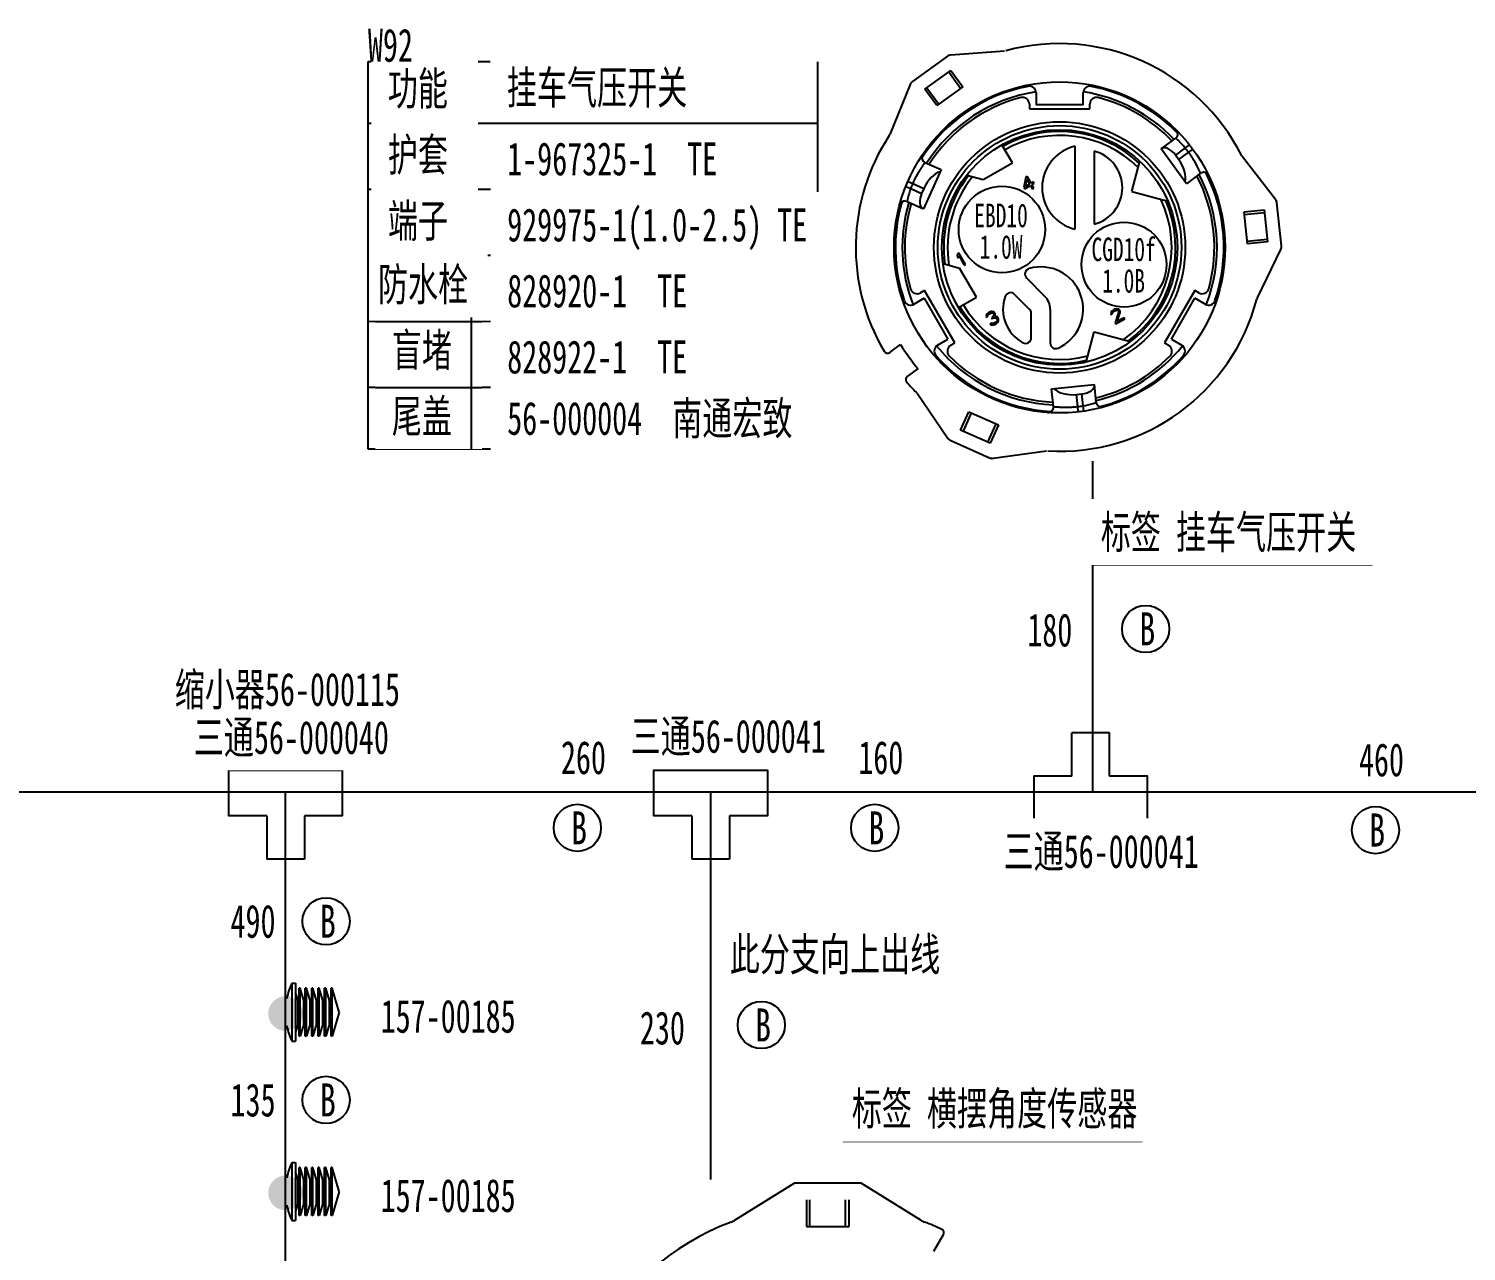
# Model space of a CAD drawing. Header units: millimetres. Extents: x 3853 to 7217, y 3585 to 4426.
# Drawn here: x 6281 to 6433.2, y 3760.9 to 3890.4 of the extents above; entities that cross this region are included whole.
import ezdxf

# ---------------------------------------------------------------- set-up
doc = ezdxf.new("R2010")
doc.units = ezdxf.units.MM
doc.layers.get('0').update_dxf_attribs({"lineweight": 25})
doc.layers.add('_0', color=7, linetype='Continuous', lineweight=25)
doc.layers.add('图框层', color=7, linetype='Continuous', lineweight=25)
doc.layers.add('DTM_AXIS', color=7, linetype='Continuous')
doc.layers.add('原理框图层', color=7, linetype='Continuous')
doc.styles.add('标准', font='', dxfattribs={"width": 0.667})
doc.styles.get('标准').set_extended_font_data('SimSun')

msp = doc.modelspace()

# ---------------------------------------------------------------- hatches: boundary and pattern name
at = {"layer": '_0', "linetype": 'ByBlock', "lineweight": -3}
h = msp.add_hatch(color=0, dxfattribs=at)
h.dxf.hatch_style = 1
edge = h.paths.add_edge_path()
edge.add_arc((6308.16, 3786.08), 1.84, 90, 450)
h = msp.add_hatch(color=0, dxfattribs=at)
h.dxf.hatch_style = 1
edge = h.paths.add_edge_path()
edge.add_arc((6308.16, 3767.08), 1.84, 90, 450)

# ---------------------------------------------------------------- linework, layer by layer
at = {"color": 0, "linetype": 'ByBlock', "lineweight": -3}
for p, q in [((6384.3, 3888.03), (6378.61, 3887.61)), ((6378.39, 3885.83), (6379.64, 3884.1)), ((6374.31, 3884.49), (6372.15, 3879.21)), ((6376.08, 3884.15), (6377.34, 3882.42)), ((6387.64, 3883.59), (6387.64, 3882.34)), ((6392.63, 3882.34), (6392.63, 3883.59)), ((6386.93, 3882.41), (6386.93, 3881.91)), ((6392.63, 3882.34), (6387.64, 3882.34)), ((6393.34, 3881.91), (6393.34, 3882.41)), ((6386.93, 3881.91), (6393.34, 3881.91)), ((6402.05, 3879.85), (6402.19, 3879.96)), ((6385.13, 3876.19), (6384.02, 3878.1)), ((6400.87, 3877.67), (6402.42, 3878.8)), ((6403.55, 3873.98), (6400.87, 3877.67)), ((6403.42, 3877.77), (6402.4, 3877.02)), ((6403.85, 3878.1), (6403.42, 3877.77)), ((6404.22, 3877.65), (6403.77, 3877.32)), ((6375.7, 3877.17), (6375.86, 3877.1)), ((6375.87, 3876.24), (6377.58, 3875.47)), ((6382.05, 3874.41), (6385.13, 3876.19)), ((6397.77, 3873.15), (6398.63, 3876.36)), ((6402.73, 3876.56), (6402.4, 3877.02)), ((6403.77, 3877.32), (6402.73, 3876.56)), ((6412.99, 3872.31), (6409.5, 3876.82)), ((6377.58, 3875.47), (6375.72, 3871.31)), ((6380.29, 3874.89), (6382.05, 3874.41)), ((6386.54, 3874.66), (6386.33, 3873.6)), ((6386.51, 3873.7), (6386.66, 3874.45)), ((6386.7, 3874.75), (6386.54, 3874.66)), ((6386.66, 3874.45), (6386.95, 3873.95)), ((6387.11, 3874.04), (6386.7, 3874.75)), ((6405.06, 3875.08), (6403.55, 3873.98)), ((6405.96, 3874.77), (6405.82, 3874.66)), ((6373.86, 3873.67), (6374.37, 3873.47)), ((6374.09, 3874.21), (6374.58, 3874)), ((6374.37, 3873.47), (6375.52, 3872.96)), ((6374.58, 3874), (6375.76, 3873.48)), ((6375.76, 3873.48), (6375.52, 3872.96)), ((6386.33, 3873.6), (6386.43, 3873.44)), ((6386.43, 3873.44), (6387.04, 3873.79)), ((6386.95, 3873.95), (6386.51, 3873.7)), ((6387.04, 3873.79), (6387.25, 3873.43)), ((6387.36, 3874.19), (6387.11, 3874.04)), ((6387.2, 3873.88), (6387.45, 3874.03)), ((6387.41, 3873.52), (6387.2, 3873.88)), ((6387.25, 3873.43), (6387.41, 3873.52)), ((6387.45, 3874.03), (6387.36, 3874.19)), ((6397.77, 3873.15), (6401.6, 3872.13)), ((6373.25, 3871.24), (6373.09, 3871.31)), ((6373.97, 3872.09), (6375.72, 3871.31)), ((6409.69, 3870.72), (6411.81, 3870.94)), ((6409.98, 3867.89), (6412.11, 3868.11)), ((6411.07, 3861.88), (6413.55, 3867.02)), ((6377.78, 3865.53), (6379.54, 3865.05)), ((6379.32, 3866.57), (6379.27, 3866.3)), ((6379.27, 3866.3), (6379.39, 3866.09)), ((6379.47, 3866.66), (6379.32, 3866.57)), ((6379.39, 3866.09), (6379.44, 3866.36)), ((6379.44, 3866.36), (6380.03, 3865.34)), ((6380.18, 3865.43), (6379.47, 3866.66)), ((6380.03, 3865.34), (6380.18, 3865.43)), ((6381.32, 3861.98), (6379.54, 3865.05)), ((6375.82, 3862.67), (6375.39, 3862.42)), ((6379.03, 3857.12), (6375.82, 3862.67)), ((6404.45, 3862.67), (6401.24, 3857.12)), ((6404.88, 3862.42), (6404.45, 3862.67)), ((6375.8, 3861.84), (6374.72, 3861.21)), ((6375.8, 3861.84), (6378.3, 3857.52)), ((6379.41, 3860.87), (6381.32, 3861.98)), ((6395.92, 3860.68), (6395.82, 3860.62)), ((6396.09, 3860.74), (6395.92, 3860.68)), ((6396.23, 3860.74), (6396.09, 3860.74)), ((6396.39, 3860.7), (6396.23, 3860.74)), ((6396.48, 3860.61), (6396.39, 3860.7)), ((6401.97, 3857.52), (6404.46, 3861.84)), ((6405.55, 3861.21), (6404.46, 3861.84)), ((6382.38, 3860.1), (6382.34, 3859.93)), ((6382.34, 3859.93), (6382.38, 3859.81)), ((6382.46, 3860.21), (6382.38, 3860.1)), ((6382.38, 3859.81), (6382.5, 3859.89)), ((6382.62, 3860.34), (6382.46, 3860.21)), ((6382.5, 3859.89), (6382.51, 3860)), ((6382.51, 3860), (6382.56, 3860.09)), ((6382.56, 3860.09), (6382.67, 3860.19)), ((6382.67, 3860.37), (6382.62, 3860.34)), ((6382.87, 3860.45), (6382.67, 3860.37)), ((6382.67, 3860.19), (6382.77, 3860.25)), ((6382.86, 3859.22), (6382.73, 3859.14)), ((6382.73, 3859.14), (6382.8, 3859.08)), ((6382.77, 3860.25), (6382.92, 3860.3)), ((6382.91, 3859.18), (6382.86, 3859.22)), ((6383, 3860.45), (6382.87, 3860.45)), ((6383.02, 3859.83), (6382.91, 3859.77)), ((6382.91, 3859.77), (6382.97, 3859.67)), ((6383, 3859.16), (6382.91, 3859.18)), ((6382.92, 3860.3), (6383.02, 3860.29)), ((6382.97, 3859.67), (6383.08, 3859.73)), ((6383.16, 3860.41), (6383, 3860.45)), ((6383.06, 3859.16), (6383, 3859.16)), ((6383.02, 3860.29), (6383.12, 3860.24)), ((6383.14, 3859.97), (6383.02, 3859.83)), ((6383.21, 3859.21), (6383.06, 3859.16)), ((6383.08, 3859.73), (6383.25, 3859.79)), ((6383.12, 3860.24), (6383.15, 3860.19)), ((6383.16, 3860.06), (6383.14, 3859.97)), ((6383.15, 3860.19), (6383.16, 3860.06)), ((6383.25, 3860.32), (6383.16, 3860.41)), ((6383.36, 3859.3), (6383.21, 3859.21)), ((6383.28, 3860.27), (6383.25, 3860.32)), ((6383.25, 3859.9), (6383.31, 3860.04)), ((6383.41, 3859.92), (6383.25, 3859.9)), ((6383.25, 3859.79), (6383.35, 3859.78)), ((6383.26, 3859.06), (6383.46, 3859.18)), ((6383.32, 3860.15), (6383.28, 3860.27)), ((6383.31, 3860.04), (6383.32, 3860.15)), ((6383.35, 3859.78), (6383.47, 3859.71)), ((6383.47, 3859.4), (6383.36, 3859.3)), ((6383.51, 3859.87), (6383.41, 3859.92)), ((6383.46, 3859.18), (6383.55, 3859.27)), ((6383.47, 3859.71), (6383.53, 3859.6)), ((6383.51, 3859.45), (6383.47, 3859.4)), ((6383.59, 3859.78), (6383.51, 3859.87)), ((6383.53, 3859.53), (6383.51, 3859.45)), ((6383.53, 3859.6), (6383.53, 3859.53)), ((6383.55, 3859.27), (6383.62, 3859.38)), ((6383.65, 3859.68), (6383.59, 3859.78)), ((6383.62, 3859.38), (6383.67, 3859.47)), ((6383.67, 3859.58), (6383.65, 3859.68)), ((6383.67, 3859.47), (6383.67, 3859.58)), ((6395.58, 3860.37), (6395.54, 3860.21)), ((6395.54, 3860.21), (6395.58, 3860.09)), ((6395.66, 3860.49), (6395.58, 3860.37)), ((6395.58, 3860.09), (6395.7, 3860.16)), ((6395.82, 3860.62), (6395.66, 3860.49)), ((6395.7, 3860.16), (6395.71, 3860.27)), ((6395.71, 3860.27), (6395.76, 3860.37)), ((6395.76, 3860.37), (6395.87, 3860.47)), ((6395.87, 3860.47), (6395.97, 3860.53)), ((6395.97, 3860.53), (6396.12, 3860.58)), ((6396.36, 3860.33), (6396.02, 3859.26)), ((6396.02, 3859.26), (6396.1, 3859.13)), ((6396.1, 3859.13), (6397.02, 3859.66)), ((6396.12, 3860.58), (6396.22, 3860.57)), ((6396.22, 3860.57), (6396.32, 3860.52)), ((6396.23, 3859.38), (6396.53, 3860.33)), ((6396.95, 3859.79), (6396.23, 3859.38)), ((6396.32, 3860.52), (6396.35, 3860.47)), ((6396.35, 3860.47), (6396.36, 3860.33)), ((6396.51, 3860.56), (6396.48, 3860.61)), ((6396.54, 3860.44), (6396.51, 3860.56)), ((6396.53, 3860.33), (6396.54, 3860.44)), ((6397.02, 3859.66), (6396.95, 3859.79)), ((6382.8, 3859.08), (6382.9, 3859.03)), ((6382.9, 3859.03), (6383, 3859.02)), ((6383, 3859.02), (6383.14, 3859.03)), ((6383.14, 3859.03), (6383.26, 3859.06)), ((6392.93, 3855.08), (6393.79, 3858.29)), ((6393.79, 3858.29), (6397.62, 3857.26)), ((6372.17, 3856.12), (6373.29, 3856.94)), ((6377.21, 3856.89), (6378.3, 3857.52)), ((6378.59, 3856.87), (6379.03, 3857.12)), ((6401.24, 3857.12), (6401.68, 3856.87)), ((6401.97, 3857.52), (6403.06, 3856.89)), ((6375.14, 3854.4), (6374.01, 3853.58)), ((6375.04, 3851.78), (6378.25, 3847.06)), ((6389.27, 3852.24), (6393.81, 3852.72)), ((6389.47, 3850.38), (6389.27, 3852.24)), ((6391.91, 3851.66), (6392.48, 3851.72)), ((6392.05, 3850.38), (6391.91, 3851.66)), ((6392.61, 3850.46), (6392.48, 3851.72)), ((6394.01, 3850.81), (6393.81, 3852.72)), ((6392.11, 3849.84), (6392.05, 3850.38)), ((6392.7, 3849.89), (6392.61, 3850.46)), ((6395.11, 3850.59), (6395.12, 3850.43)), ((6380.78, 3849.72), (6379.91, 3847.76)), ((6383.38, 3848.56), (6382.51, 3846.6)), ((6388.75, 3849.76), (6388.73, 3849.92)), ((6383.1, 3844.9), (6388.75, 3845.67))]:
    msp.add_line(p, q, dxfattribs=at)
for radius in [13.31, 12.9, 12.47]:
    msp.add_circle((6390.13, 3867.23), radius, dxfattribs=at)
for centre, radius, start, end in [((6390.13, 3867.23), 21.59, 26.7009, 105.2991), ((6390.13, 3867.23), 17.39, 101.0875, 147.1828), ((6390.13, 3867.23), 16.67, 98.6388, 147.6375), ((6386.93, 3883.59), 0.713, 0, 101.0875), ((6393.34, 3883.59), 0.713, 78.9125, 180), ((6390.13, 3867.23), 16.67, 43.379, 81.3612), ((6390.13, 3867.23), 17.39, 43.8974, 78.9125), ((6390.13, 3867.23), 16.39, 104.4775, 147.4912), ((6386.21, 3882.41), 0.713, 0, 104.4775), ((6394.05, 3882.41), 0.713, 75.5225, 180), ((6390.13, 3867.23), 16.39, 43.5085, 75.5225), ((6371.49, 3879.48), 0.713, 326.7009, 337.7878), ((6390.13, 3867.23), 12.28, 46.5848, 119.335), ((6390.13, 3867.23), 11.87, 45.5046, 119.3119), ((6402.09, 3879.26), 0.57, 305.9997, 28.3784), ((6390.13, 3867.23), 16.96, 36.4815, 38.4079), ((6376.1, 3876.76), 0.57, 153.8118, 246.0003), ((6410.06, 3877.25), 0.713, 206.7009, 217.7878), ((6390.13, 3867.23), 12.28, 141.7581, 188.2419), ((6390.13, 3867.23), 11.87, 140.9023, 189.0977), ((6390.13, 3867.23), 16.39, 344.4775, 27.4912), ((6390.13, 3867.23), 16.67, 338.6388, 27.6375), ((6405.4, 3874.62), 0.57, 25.8358, 126.0003), ((6390.13, 3867.23), 17.39, 341.0875, 27.1828), ((6390.13, 3867.23), 16.96, 156.4815, 158.4079), ((6390.13, 3867.23), 17.39, 163.9342, 198.9125), ((6373.74, 3871.57), 0.57, 65.9997, 146.5798), ((6390.13, 3867.23), 16.67, 163.379, 201.3612), ((6390.13, 3867.23), 16.39, 163.5085, 195.5225), ((6390.13, 3867.23), 11.87, 304.574, 25.426), ((6390.13, 3867.23), 12.28, 306.1901, 23.8099), ((6375.03, 3863.04), 0.713, 195.5225, 300), ((6405.24, 3863.04), 0.713, 240, 344.4775), ((6374.36, 3861.83), 0.713, 198.9125, 300), ((6390.13, 3867.23), 12.28, 210.665, 283.4152), ((6390.13, 3867.23), 11.87, 210.6881, 284.4954), ((6390.13, 3867.23), 21.59, 266.7009, 345.2991), ((6405.91, 3861.83), 0.713, 240, 341.0875), ((6411.71, 3861.57), 0.713, 154.2122, 165.2991), ((6371.92, 3856.46), 0.428, 210.5903, 306), ((6377.57, 3856.27), 0.713, 120, 221.0875), ((6390.13, 3867.23), 16.67, 218.6388, 267.6375), ((6378.95, 3856.25), 0.713, 120, 224.4775), ((6390.13, 3867.23), 16.67, 283.379, 321.3612), ((6401.32, 3856.25), 0.713, 315.5225, 60), ((6402.7, 3856.27), 0.713, 318.9125, 60), ((6390.13, 3867.23), 17.39, 221.0875, 267.1907), ((6390.13, 3867.23), 16.39, 224.4775, 267.4912), ((6390.13, 3867.23), 16.39, 283.5085, 315.5225), ((6390.13, 3867.23), 17.39, 283.8577, 318.9125), ((6374.26, 3853.23), 0.428, 126, 221.4097), ((6390.13, 3867.23), 21.59, 221.4097, 225.2991), ((6374.45, 3851.38), 0.713, 34.2122, 45.2991), ((6388.9, 3850.32), 0.57, 265.8358, 6.0003), ((6390.13, 3867.23), 16.96, 276.4815, 278.4079), ((6391.19, 3859.07), 8.73, 279.3748, 286.295), ((6394.58, 3850.87), 0.57, 185.9997, 284.2369)]:
    msp.add_arc(centre, radius, start, end, dxfattribs=at)
for centre, major_axis, start_param, end_param in [((6401.73, 3876.54), (-0.84, 1.15), 4.712389, 6.283185), ((6401.53, 3875.69), (-1.51, 2.08), 3.57796, 4.712389), ((6377.11, 3872.88), (1.04, 2.34), 0.436367, 1.570796), ((6376.27, 3872.62), (0.58, 1.3), 1.570796, 3.141593), ((6391.76, 3853.13), (2.55, 0.27), 3.57796, 4.712389), ((6392.4, 3852.53), (1.42, 0.15), 4.712389, 6.283185)]:
    msp.add_ellipse(centre, major_axis=major_axis, ratio=0.57735, start_param=start_param, end_param=end_param, dxfattribs=at)
for points, knots in [([(6403.42, 3877.77), (6403.36, 3877.84), (6403.25, 3877.98), (6403.07, 3878.18), (6402.92, 3878.33), (6402.81, 3878.44), (6402.74, 3878.51), (6402.67, 3878.58), (6402.61, 3878.63), (6402.55, 3878.68), (6402.51, 3878.72), (6402.49, 3878.74), (6402.47, 3878.76), (6402.46, 3878.77), (6402.44, 3878.78), (6402.43, 3878.79), (6402.43, 3878.8), (6402.42, 3878.8), (6402.42, 3878.8), (6402.42, 3878.8), (6402.42, 3878.8)], [0, 0, 0, 0, 0.193846, 0.380304, 0.55244, 0.631119, 0.703875, 0.770014, 0.828874, 0.879854, 0.9224, 0.940359, 0.956033, 0.969379, 0.980358, 0.988931, 0.995071, 0.997225, 0.998765, 1, 1, 1, 1]), ([(6375.87, 3876.24), (6375.87, 3876.24), (6375.87, 3876.23), (6375.87, 3876.23), (6375.87, 3876.23), (6375.86, 3876.22), (6375.85, 3876.21), (6375.84, 3876.19), (6375.82, 3876.17), (6375.8, 3876.14), (6375.78, 3876.11), (6375.74, 3876.06), (6375.69, 3875.98), (6375.61, 3875.87), (6375.53, 3875.74), (6375.43, 3875.6), (6375.33, 3875.44), (6375.19, 3875.2), (6375.01, 3874.88), (6374.79, 3874.45), (6374.65, 3874.15), (6374.58, 3874)], [0, 0, 0, 0, 0.000309, 0.001234, 0.002772, 0.004922, 0.011051, 0.019609, 0.030568, 0.043889, 0.059533, 0.077458, 0.11992, 0.170802, 0.229558, 0.2956, 0.368282, 0.446924, 0.619125, 0.805825, 1, 1, 1, 1]), ([(6405.06, 3875.08), (6405.06, 3875.08), (6405.06, 3875.09), (6405.06, 3875.09), (6405.06, 3875.09), (6405.06, 3875.1), (6405.05, 3875.11), (6405.04, 3875.13), (6405.03, 3875.16), (6405.02, 3875.19), (6405, 3875.23), (6404.97, 3875.29), (6404.93, 3875.37), (6404.88, 3875.49), (6404.81, 3875.63), (6404.73, 3875.78), (6404.64, 3875.94), (6404.51, 3876.19), (6404.32, 3876.51), (6404.06, 3876.91), (6403.87, 3877.18), (6403.77, 3877.32)], [0, 0, 0, 0, 0.000309, 0.001234, 0.002772, 0.004922, 0.011051, 0.019609, 0.030568, 0.043889, 0.059533, 0.077458, 0.11992, 0.170802, 0.229559, 0.295601, 0.368282, 0.446924, 0.619126, 0.805827, 1, 1, 1, 1]), ([(6374.37, 3873.47), (6374.33, 3873.39), (6374.27, 3873.21), (6374.19, 3872.96), (6374.13, 3872.76), (6374.09, 3872.61), (6374.06, 3872.51), (6374.04, 3872.42), (6374.02, 3872.33), (6374.01, 3872.26), (6374, 3872.21), (6373.99, 3872.17), (6373.98, 3872.15), (6373.98, 3872.13), (6373.98, 3872.12), (6373.97, 3872.11), (6373.97, 3872.1), (6373.97, 3872.09), (6373.97, 3872.09), (6373.97, 3872.09), (6373.97, 3872.09)], [0, 0, 0, 0, 0.193845, 0.380304, 0.55244, 0.631119, 0.703875, 0.770013, 0.828874, 0.879854, 0.9224, 0.940359, 0.956033, 0.969379, 0.980358, 0.988931, 0.995071, 0.997225, 0.998765, 1, 1, 1, 1]), ([(6389.47, 3850.38), (6389.47, 3850.38), (6389.47, 3850.38), (6389.47, 3850.38), (6389.48, 3850.38), (6389.49, 3850.38), (6389.5, 3850.37), (6389.52, 3850.37), (6389.55, 3850.37), (6389.58, 3850.37), (6389.62, 3850.36), (6389.69, 3850.36), (6389.79, 3850.35), (6389.92, 3850.34), (6390.07, 3850.33), (6390.24, 3850.32), (6390.42, 3850.31), (6390.7, 3850.31), (6391.08, 3850.31), (6391.56, 3850.33), (6391.88, 3850.36), (6392.05, 3850.38)], [0, 0, 0, 0, 0.000309, 0.001234, 0.002772, 0.004922, 0.011051, 0.019609, 0.030568, 0.043889, 0.059533, 0.077458, 0.11992, 0.170802, 0.229559, 0.295601, 0.368282, 0.446924, 0.619126, 0.805827, 1, 1, 1, 1]), ([(6393.64, 3850.69), (6393.67, 3850.7), (6393.72, 3850.71), (6393.79, 3850.74), (6393.86, 3850.76), (6393.91, 3850.77), (6393.95, 3850.79), (6393.97, 3850.79), (6393.98, 3850.8), (6394, 3850.8), (6394, 3850.8), (6394.01, 3850.81), (6394.01, 3850.81), (6394.01, 3850.81), (6394.01, 3850.81)], [0, 0, 0, 0, 0.224256, 0.423569, 0.595736, 0.739115, 0.852274, 0.897152, 0.934046, 0.962833, 0.98345, 0.990682, 0.995854, 1, 1, 1, 1])]:
    msp.add_open_spline(points, degree=3, knots=knots, dxfattribs=at)
at = {"layer": '_0', "color": 0, "linetype": 'ByBlock', "lineweight": -3}
for p, q in [((6364.48, 3886.9), (6316.88, 3886.9)), ((6316.87, 3873.4), (6364.48, 3873.4)), ((6316.88, 3866.4), (6364.48, 3866.4)), ((6316.88, 3866.4), (6364.48, 3866.4)), ((6364.47, 3852.4), (6316.87, 3852.4)), ((6391.42, 3811.22), (6391.42, 3815.8)), ((6395.4, 3815.8), (6391.42, 3815.8)), ((6395.4, 3811.22), (6395.4, 3815.8)), ((6170.97, 3809.56), (6330.4, 3809.56)), ((6308.16, 3725), (6308.16, 3809.56)), ((6306.17, 3807.02), (6306.17, 3802.44)), ((6310.15, 3807.02), (6310.15, 3802.44)), ((6351.19, 3807.02), (6351.19, 3802.44)), ((6355.17, 3807.02), (6355.17, 3802.44)), ((6310.15, 3802.44), (6306.17, 3802.44)), ((6355.17, 3802.44), (6351.19, 3802.44)), ((6308.82, 3789.3), (6308.82, 3783.16)), ((6308.82, 3789.3), (6309.22, 3789.3)), ((6309.22, 3789.3), (6309.22, 3783.16)), ((6309.48, 3787.47), (6309.22, 3788.32)), ((6309.59, 3783.7), (6309.59, 3788.76)), ((6309.69, 3788.76), (6309.59, 3788.76)), ((6309.69, 3785.02), (6309.69, 3788.76)), ((6310.08, 3787.47), (6309.69, 3788.76)), ((6310.25, 3783.7), (6310.25, 3788.76)), ((6310.37, 3788.76), (6310.25, 3788.76)), ((6310.37, 3785.02), (6310.37, 3788.76)), ((6310.76, 3787.47), (6310.37, 3788.76)), ((6310.93, 3783.7), (6310.93, 3788.76)), ((6311.05, 3788.76), (6310.93, 3788.76)), ((6311.05, 3785.02), (6311.05, 3788.76)), ((6311.44, 3787.47), (6311.05, 3788.76)), ((6311.61, 3783.7), (6311.61, 3788.76)), ((6311.73, 3788.76), (6311.61, 3788.76)), ((6311.73, 3785.02), (6311.73, 3788.76)), ((6312.12, 3787.47), (6311.73, 3788.76)), ((6312.29, 3783.7), (6312.29, 3788.76)), ((6312.41, 3788.76), (6312.29, 3788.76)), ((6312.41, 3785.02), (6312.41, 3788.76)), ((6312.8, 3787.47), (6312.41, 3788.76)), ((6312.97, 3783.7), (6312.97, 3788.76)), ((6313.09, 3788.76), (6312.97, 3788.76)), ((6313.85, 3786.23), (6313.09, 3788.76)), ((6313.09, 3785.02), (6313.09, 3788.76)), ((6309.48, 3784.99), (6309.48, 3787.47)), ((6309.59, 3787.47), (6309.48, 3787.47)), ((6310.08, 3784.99), (6310.08, 3787.47)), ((6310.25, 3787.47), (6310.08, 3787.47)), ((6310.76, 3784.99), (6310.76, 3787.47)), ((6310.93, 3787.47), (6310.76, 3787.47)), ((6311.44, 3784.99), (6311.44, 3787.47)), ((6311.61, 3787.47), (6311.44, 3787.47)), ((6312.12, 3784.99), (6312.12, 3787.47)), ((6312.29, 3787.47), (6312.12, 3787.47)), ((6312.8, 3784.99), (6312.8, 3787.47)), ((6312.97, 3787.47), (6312.8, 3787.47)), ((6313.85, 3786.23), (6313.09, 3783.7)), ((6309.48, 3784.99), (6309.22, 3784.14)), ((6309.59, 3784.99), (6309.48, 3784.99)), ((6309.69, 3783.7), (6309.69, 3785.02)), ((6310.08, 3784.99), (6309.69, 3783.7)), ((6310.25, 3784.99), (6310.08, 3784.99)), ((6310.37, 3783.7), (6310.37, 3785.02)), ((6310.76, 3784.99), (6310.37, 3783.7)), ((6310.93, 3784.99), (6310.76, 3784.99)), ((6311.05, 3783.7), (6311.05, 3785.02)), ((6311.44, 3784.99), (6311.05, 3783.7)), ((6311.61, 3784.99), (6311.44, 3784.99)), ((6311.73, 3783.7), (6311.73, 3785.02)), ((6312.12, 3784.99), (6311.73, 3783.7)), ((6312.29, 3784.99), (6312.12, 3784.99)), ((6312.41, 3783.7), (6312.41, 3785.02)), ((6312.8, 3784.99), (6312.41, 3783.7)), ((6312.97, 3784.99), (6312.8, 3784.99)), ((6313.09, 3783.7), (6313.09, 3785.02)), ((6308.82, 3783.16), (6309.22, 3783.16)), ((6309.69, 3783.7), (6309.59, 3783.7)), ((6310.37, 3783.7), (6310.25, 3783.7)), ((6311.05, 3783.7), (6310.93, 3783.7)), ((6311.73, 3783.7), (6311.61, 3783.7)), ((6312.41, 3783.7), (6312.29, 3783.7)), ((6313.09, 3783.7), (6312.97, 3783.7)), ((6308.82, 3770.31), (6308.82, 3764.16)), ((6308.82, 3770.31), (6309.22, 3770.31)), ((6309.22, 3770.31), (6309.22, 3764.16)), ((6309.48, 3768.48), (6309.22, 3769.32)), ((6309.59, 3764.7), (6309.59, 3769.77)), ((6309.69, 3769.77), (6309.59, 3769.77)), ((6309.69, 3766.02), (6309.69, 3769.77)), ((6310.08, 3768.48), (6309.69, 3769.77)), ((6310.25, 3764.7), (6310.25, 3769.77)), ((6310.37, 3769.77), (6310.25, 3769.77)), ((6310.37, 3766.02), (6310.37, 3769.77)), ((6310.76, 3768.48), (6310.37, 3769.77)), ((6310.93, 3764.7), (6310.93, 3769.77)), ((6311.05, 3769.77), (6310.93, 3769.77)), ((6311.05, 3766.02), (6311.05, 3769.77)), ((6311.44, 3768.48), (6311.05, 3769.77)), ((6311.61, 3764.7), (6311.61, 3769.77)), ((6311.73, 3769.77), (6311.61, 3769.77)), ((6311.73, 3766.02), (6311.73, 3769.77)), ((6312.12, 3768.48), (6311.73, 3769.77)), ((6312.29, 3764.7), (6312.29, 3769.77)), ((6312.41, 3769.77), (6312.29, 3769.77)), ((6312.41, 3766.02), (6312.41, 3769.77)), ((6312.8, 3768.48), (6312.41, 3769.77)), ((6312.97, 3764.7), (6312.97, 3769.77)), ((6313.09, 3769.77), (6312.97, 3769.77)), ((6313.85, 3767.23), (6313.09, 3769.77)), ((6313.09, 3766.02), (6313.09, 3769.77)), ((6309.48, 3765.99), (6309.48, 3768.48)), ((6309.59, 3768.48), (6309.48, 3768.48)), ((6310.08, 3765.99), (6310.08, 3768.48)), ((6310.25, 3768.48), (6310.08, 3768.48)), ((6310.76, 3765.99), (6310.76, 3768.48)), ((6310.93, 3768.48), (6310.76, 3768.48)), ((6311.44, 3765.99), (6311.44, 3768.48)), ((6311.61, 3768.48), (6311.44, 3768.48)), ((6312.12, 3765.99), (6312.12, 3768.48)), ((6312.29, 3768.48), (6312.12, 3768.48)), ((6312.8, 3765.99), (6312.8, 3768.48)), ((6312.97, 3768.48), (6312.8, 3768.48)), ((6362.06, 3768.1), (6355.75, 3764.19)), ((6369.1, 3768.1), (6362.06, 3768.1)), ((6375.42, 3764.19), (6369.1, 3768.1)), ((6313.85, 3767.23), (6313.09, 3764.7)), ((6363.32, 3766.36), (6363.32, 3763.52)), ((6363.69, 3763.52), (6363.69, 3766.36)), ((6367.47, 3763.52), (6367.47, 3766.36)), ((6367.85, 3763.52), (6367.85, 3766.36)), ((6309.48, 3765.99), (6309.22, 3765.15)), ((6309.59, 3765.99), (6309.48, 3765.99)), ((6309.69, 3764.7), (6309.69, 3766.02)), ((6310.08, 3765.99), (6309.69, 3764.7)), ((6310.25, 3765.99), (6310.08, 3765.99)), ((6310.37, 3764.7), (6310.37, 3766.02)), ((6310.76, 3765.99), (6310.37, 3764.7)), ((6310.93, 3765.99), (6310.76, 3765.99)), ((6311.05, 3764.7), (6311.05, 3766.02)), ((6311.44, 3765.99), (6311.05, 3764.7)), ((6311.61, 3765.99), (6311.44, 3765.99)), ((6311.73, 3764.7), (6311.73, 3766.02)), ((6312.12, 3765.99), (6311.73, 3764.7)), ((6312.29, 3765.99), (6312.12, 3765.99)), ((6312.41, 3764.7), (6312.41, 3766.02)), ((6312.8, 3765.99), (6312.41, 3764.7)), ((6312.97, 3765.99), (6312.8, 3765.99)), ((6313.09, 3764.7), (6313.09, 3766.02)), ((6308.82, 3764.16), (6309.22, 3764.16)), ((6309.69, 3764.7), (6309.59, 3764.7)), ((6310.37, 3764.7), (6310.25, 3764.7)), ((6311.05, 3764.7), (6310.93, 3764.7)), ((6311.73, 3764.7), (6311.61, 3764.7)), ((6312.41, 3764.7), (6312.29, 3764.7)), ((6313.09, 3764.7), (6312.97, 3764.7)), ((6363.32, 3763.52), (6367.85, 3763.52)), ((6376.8, 3760.9), (6377.83, 3762.68))]:
    msp.add_line(p, q, dxfattribs=at)
at = {"layer": '_0', "color": 0}
for p, q in [((6316.88, 3880.4), (6364.48, 3880.38)), ((6316.87, 3845.9), (6364.47, 3845.89))]:
    msp.add_line(p, q, dxfattribs=at)
at = {"layer": '_0', "color": 0, "lineweight": -3}
msp.add_line((6316.87, 3852.4), (6316.87, 3845.9), dxfattribs=at)
at = {"layer": '_0', "lineweight": -3}
for p, q in [((6393.63, 3809.56), (6393.63, 3844.58)), ((6330.4, 3809.56), (6393.63, 3809.56)), ((6353.18, 3768.5), (6353.18, 3809.56)), ((6393.63, 3809.56), (6428.22, 3809.56)), ((6428.22, 3809.56), (6494.76, 3809.56))]:
    msp.add_line(p, q, dxfattribs=at)
at = {"layer": '_0', "color": 0, "lineweight": -3}
for points in [[(6393.63, 3839.52), (6423.2, 3839.52), (6423.2, 3833.6), (6393.63, 3833.6)], [(6367.26, 3778.47), (6398.82, 3778.47), (6398.82, 3772.54), (6367.26, 3772.54)]]:
    msp.add_lwpolyline(points, close=True, dxfattribs=at)
at = {"layer": '_0', "color": 0, "linetype": 'ByBlock', "lineweight": -3}
for points in [[(6306.17, 3807.02), (6302.15, 3807.02), (6302.15, 3811.85), (6314.16, 3811.85), (6314.16, 3807.02), (6310.15, 3807.02)], [(6351.19, 3807.02), (6347.17, 3807.02), (6347.17, 3811.85), (6359.18, 3811.85), (6359.18, 3807.02), (6355.17, 3807.02)], [(6391.42, 3811.22), (6387.41, 3811.22), (6387.41, 3806.39), (6399.42, 3806.39), (6399.42, 3811.22), (6395.4, 3811.22)]]:
    msp.add_lwpolyline(points, dxfattribs=at)
for centre in [(6399.24, 3826.82), (6339.06, 3805.75), (6370.55, 3805.75), (6312.45, 3795.85), (6358.54, 3784.86), (6312.45, 3776.93)]:
    msp.add_circle(centre, 2.5, dxfattribs=at)
at = {"layer": '_0', "color": 3, "linetype": 'ByBlock', "lineweight": -3}
msp.add_circle((6423.58, 3805.51), 2.5, dxfattribs=at)
at = {"layer": '_0', "color": 0, "linetype": 'ByBlock', "lineweight": -3}
for centre, radius, start, end in [((6315.37, 3786.23), 7.23, 154.8493, 168.463), ((6315.37, 3786.23), 7.23, 191.537, 205.1507), ((6315.37, 3767.23), 7.23, 154.8493, 168.463), ((6315.37, 3767.23), 7.23, 191.537, 205.1507), ((6365.58, 3737.26), 28.63, 110.9746, 189.0254), ((6354.46, 3766.28), 2.46, 290.9746, 301.7878), ((6376.71, 3766.28), 2.46, 238.2122, 249.0254), ((6365.58, 3737.26), 28.63, 65.0485, 69.0254), ((6377.5, 3762.87), 0.378, 330, 65.0485)]:
    msp.add_arc(centre, radius, start, end, dxfattribs=at)
at = {"layer": 'DTM_AXIS', "color": 0, "linetype": 'ByBlock', "lineweight": -3}
for p, q in [((6378.24, 3887.48), (6374.55, 3884.8)), ((6375.85, 3883.98), (6378.62, 3885.99)), ((6378.62, 3885.99), (6379.87, 3884.26)), ((6377.11, 3882.25), (6375.85, 3883.98)), ((6379.87, 3884.26), (6377.11, 3882.25)), ((6413.62, 3867.41), (6413.14, 3871.94)), ((6409.66, 3871), (6411.78, 3871.23)), ((6410.01, 3867.6), (6409.66, 3871)), ((6411.78, 3871.23), (6412.14, 3867.83)), ((6412.14, 3867.83), (6410.01, 3867.6)), ((6379.65, 3847.88), (6380.51, 3849.83)), ((6380.51, 3849.83), (6383.64, 3848.44)), ((6382.77, 3846.49), (6379.65, 3847.88)), ((6383.64, 3848.44), (6382.77, 3846.49)), ((6378.54, 3846.81), (6382.71, 3844.95))]:
    msp.add_line(p, q, dxfattribs=at)
msp.add_circle((6390.13, 3867.23), 17.53, dxfattribs=at)
for centre, radius, start, end in [((6378.66, 3886.9), 0.713, 94.2122, 126), ((6374.97, 3884.22), 0.713, 126, 157.7878), ((6412.43, 3871.87), 0.713, 6, 37.7878), ((6412.91, 3867.33), 0.713, 334.2122, 6), ((6390.13, 3867.23), 19.74, 211.4446, 220.5554), ((6378.83, 3847.46), 0.713, 214.2122, 246), ((6383, 3845.6), 0.713, 246, 277.7878)]:
    msp.add_arc(centre, radius, start, end, dxfattribs=at)
at = {"layer": '原理框图层', "color": 0, "linetype": 'ByBlock', "lineweight": -3}
for centre, radius in [((6384.02, 3869.13), 4.58), ((6396.95, 3865.41), 4.5)]:
    msp.add_circle(centre, radius, dxfattribs=at)
at = {"layer": '图框层', "color": 0, "linetype": 'ByBlock', "lineweight": -3}
for p, q in [((6391.78, 3869.17), (6391.78, 3877.94)), ((6393.78, 3877.43), (6393.78, 3869.68)), ((6386.63, 3864), (6388.54, 3862.08)), ((6386.95, 3860.67), (6385.36, 3862.26)), ((6389.13, 3860.67), (6389.13, 3857.11)), ((6387.13, 3857.67), (6387.13, 3860.25))]:
    msp.add_line(p, q, dxfattribs=at)
for centre, radius, start, end in [((6392.78, 3873.56), 4.5, 102.8396, 257.1604), ((6392.78, 3873.56), 4, 284.4775, 75.5225), ((6387.06, 3864.42), 0.6, 105.9641, 225), ((6388.13, 3860.67), 4.5, 294.2209, 105.9641), ((6384.94, 3861.84), 0.6, 45, 159.8972), ((6388.13, 3860.67), 4, 159.8972, 241.9275), ((6386.53, 3860.25), 0.6, 0, 45), ((6387.13, 3860.67), 2, 0, 45), ((6386.53, 3857.67), 0.6, 241.9275, 0), ((6389.73, 3857.11), 0.6, 180, 294.2209)]:
    msp.add_arc(centre, radius, start, end, dxfattribs=at)

# ---------------------------------------------------------------- texts
at = {"layer": '_0', "color": 0, "char_height": 2.5, "width": 4.9731, "attachment_point": 1, "style": '标准'}
for s, insert in [('\\pxsm0.8,qc,t0.32;{\\fFangSong_GB2312|b0|i0|c134|p2;EBD10\\P1.0W}', (6381.44, 3871.87)), ('\\pxsm0.8,qc,t0.32;{\\fFangSong_GB2312|b0|i0|c134|p2;CGD10f\\P1.0B}', (6394.42, 3868.28))]:
    msp.add_mtext(s, dxfattribs=dict(at, insert=insert))
at = {"layer": '_0', "color": 0, "linetype": 'ByBlock', "lineweight": -3, "char_height": 3.5, "attachment_point": 1, "style": '标准'}
for s, insert, width in [('180', (6386.71, 3828.46), 15.1586), ('260', (6337.32, 3814.95), 15.1586), ('160', (6368.81, 3814.95), 15.1586), ('490', (6302.33, 3797.61), 15.1586), ('此分支向上出线', (6355.2, 3794.11), 25.3916), ('{\\fSimSun|b0|i0|c134|p2;157-00185}', (6318.23, 3787.55), 10.611), ('135', (6302.33, 3778.68), 15.1586), ('{\\fSimSun|b0|i0|c134|p2;157-00185}', (6318.23, 3768.56), 10.611)]:
    msp.add_mtext(s, dxfattribs=dict(at, insert=insert, width=width))
for insert in [(6398.59, 3828.58), (6338.41, 3807.5), (6369.9, 3807.5), (6311.81, 3797.61), (6357.89, 3786.62), (6311.81, 3778.68)]:
    msp.add_mtext('{\\W0.7;B}', dxfattribs=dict(at, insert=insert))
at = {"layer": '_0', "color": 3, "linetype": 'ByBlock', "lineweight": -3, "insert": (6421.83, 3814.71), "char_height": 3.5, "width": 15.1586, "attachment_point": 1, "style": '标准'}
msp.add_mtext('460', dxfattribs=at)
at = {"layer": '_0', "color": 3, "linetype": 'ByBlock', "lineweight": -3, "insert": (6422.93, 3807.27), "char_height": 3.5, "attachment_point": 1, "style": '标准'}
msp.add_mtext('{\\W0.7;B}', dxfattribs=at)
at = {"layer": '_0', "linetype": 'ByBlock', "lineweight": -3, "insert": (6345.68, 3786.31), "char_height": 3.5, "attachment_point": 1, "style": '标准'}
msp.add_mtext('230', dxfattribs=at)

# ---------------------------------------------------------------- next in the draw order: texts
at = {"layer": '_0', "color": 0, "char_height": 3.5, "attachment_point": 1, "style": '标准', "bg_fill": 2}
for s, insert, width in [('{\\fFangSong_GB2312|b0|i0|c134|p2;挂车气压开关}', (6331.59, 3885.92), 32.8967), ('{\\fFangSong_GB2312|b0|i0|c134|p2;盲堵}', (6319.41, 3858.11), 7.8037), ('{\\fFangSong_GB2312|b0|i0|c134|p2;标签 挂车气压开关}', (6394.49, 3838.83), 28.1135), ('\\pxqc;{\\fFangSong_GB2312|b0|i0|c134|p2;三通56-000040}', (6298.5, 3817.08), 20.5328), ('\\pxqc;{\\fFangSong_GB2312|b0|i0|c134|p2;三通56-000041}', (6344.77, 3817.21), 20.5328), ('\\pxqc;{\\fFangSong_GB2312|b0|i0|c134|p2;三通56-000041}', (6384.26, 3805.01), 20.5328), ('{\\fFangSong_GB2312|b0|i0|c134|p2;标签 横摆角度传感器 }', (6368.12, 3777.77), 30.589)]:
    msp.add_mtext(s, dxfattribs=dict(at, insert=insert, width=width))

# ---------------------------------------------------------------- next in the draw order: linework, layer by layer
at = {"layer": '_0', "color": 0, "linetype": 'ByBlock', "lineweight": -3}
msp.add_line((6316.88, 3859.4), (6364.48, 3859.41), dxfattribs=at)

# ---------------------------------------------------------------- next in the draw order: texts
at = {"layer": '_0', "color": 0, "char_height": 3.5, "attachment_point": 1, "style": '标准', "bg_fill": 2}
for s, insert, width in [('{\\fFangSong_GB2312|b0|i0|c134|p2;1-967325-1  TE}', (6331.63, 3878.37), 35.8921), ('{\\fFangSong_GB2312|b0|i0|c134|p2;尾盖}', (6319.41, 3851.12), 7.8037), ('\\pxqc;{\\fFangSong_GB2312|b0|i0|c134|p2;缩小器56-000115}', (6295.52, 3822.17), 25.6467)]:
    msp.add_mtext(s, dxfattribs=dict(at, insert=insert, width=width))

# ---------------------------------------------------------------- next in the draw order: linework, layer by layer
at = {"layer": '_0', "color": 0, "linetype": 'ByBlock', "lineweight": -3}
for p, q in [((6327.79, 3886.9), (6327.8, 3845.9)), ((6316.88, 3852.4), (6364.48, 3852.42))]:
    msp.add_line(p, q, dxfattribs=at)
at = {"layer": '_0', "lineweight": -3}
msp.add_line((6364.48, 3886.9), (6364.47, 3845.89), dxfattribs=at)

# ---------------------------------------------------------------- next in the draw order: texts
at = {"layer": '_0', "color": 0, "char_height": 3.5, "attachment_point": 1, "style": '标准', "bg_fill": 2}
for s, insert, width in [('{\\fFangSong_GB2312|b0|i0|c134|p2;功能}', (6318.98, 3885.81), 7.8037), ('{\\fFangSong_GB2312|b0|i0|c134|p2;56-000004  南通宏致}', (6331.63, 3850.88), 35.8921)]:
    msp.add_mtext(s, dxfattribs=dict(at, insert=insert, width=width))

# ---------------------------------------------------------------- next in the draw order: texts
at = {"layer": '_0', "color": 0, "linetype": 'ByBlock', "lineweight": -3, "insert": (6316.88, 3890.4), "char_height": 3.5, "width": 15.1586, "attachment_point": 1, "style": '标准'}
msp.add_mtext('W92', dxfattribs=at)
at = {"layer": '_0', "color": 0, "insert": (6318.99, 3878.81), "char_height": 3.5, "width": 7.8037, "attachment_point": 1, "style": '标准', "bg_fill": 2}
msp.add_mtext('{\\fFangSong_GB2312|b0|i0|c134|p2;护套}', dxfattribs=at)

# ---------------------------------------------------------------- next in the draw order: linework, layer by layer
at = {"layer": '_0', "color": 0, "lineweight": -3}
msp.add_line((6316.88, 3886.9), (6316.88, 3880.4), dxfattribs=at)

# ---------------------------------------------------------------- next in the draw order: texts
at = {"layer": '_0', "color": 0, "insert": (6318.99, 3871.81), "char_height": 3.5, "width": 7.8037, "attachment_point": 1, "style": '标准', "bg_fill": 2}
msp.add_mtext('{\\fFangSong_GB2312|b0|i0|c134|p2;端子}', dxfattribs=at)

# ---------------------------------------------------------------- next in the draw order: linework, layer by layer
at = {"layer": '_0', "color": 0, "lineweight": -3}
msp.add_line((6316.88, 3880.4), (6316.88, 3873.4), dxfattribs=at)

# ---------------------------------------------------------------- next in the draw order: texts
at = {"layer": '_0', "color": 0, "insert": (6317.94, 3865.08), "char_height": 3.5, "width": 9.8578, "attachment_point": 1, "style": '标准', "bg_fill": 2}
msp.add_mtext('{\\fFangSong_GB2312|b0|i0|c134|p2;防水栓}', dxfattribs=at)

# ---------------------------------------------------------------- next in the draw order: linework, layer by layer
at = {"layer": '_0', "color": 0, "lineweight": -3}
for p, q in [((6316.88, 3873.4), (6316.88, 3866.4)), ((6316.88, 3866.4), (6316.88, 3859.4)), ((6316.88, 3859.4), (6316.88, 3852.4))]:
    msp.add_line(p, q, dxfattribs=at)

# ---------------------------------------------------------------- next in the draw order: texts
at = {"layer": '_0', "color": 0, "insert": (6331.63, 3871.37), "char_height": 3.5, "width": 35.8921, "attachment_point": 1, "style": '标准', "bg_fill": 2}
msp.add_mtext('{\\fFangSong_GB2312|b0|i0|c134|p2;929975-1(1.0-2.5) TE}', dxfattribs=at)

# ---------------------------------------------------------------- next in the draw order: texts
at = {"layer": '_0', "color": 0, "insert": (6331.63, 3864.38), "char_height": 3.5, "width": 35.8921, "attachment_point": 1, "style": '标准', "bg_fill": 2}
msp.add_mtext('{\\fFangSong_GB2312|b0|i0|c134|p2;828920-1  TE}', dxfattribs=at)

# ---------------------------------------------------------------- next in the draw order: texts
at = {"layer": '_0', "color": 0, "insert": (6331.63, 3857.38), "char_height": 3.5, "width": 35.8921, "attachment_point": 1, "style": '标准', "bg_fill": 2}
msp.add_mtext('{\\fFangSong_GB2312|b0|i0|c134|p2;828922-1  TE}', dxfattribs=at)

# ---------------------------------------------------------------- next in the draw order: linework, layer by layer
at = {"color": 0, "linetype": 'ByBlock', "lineweight": -3}
msp.add_arc((6390.13, 3867.23), 21.59, 146.7009, 210.5903, dxfattribs=at)

doc.saveas('drawing.dxf')
